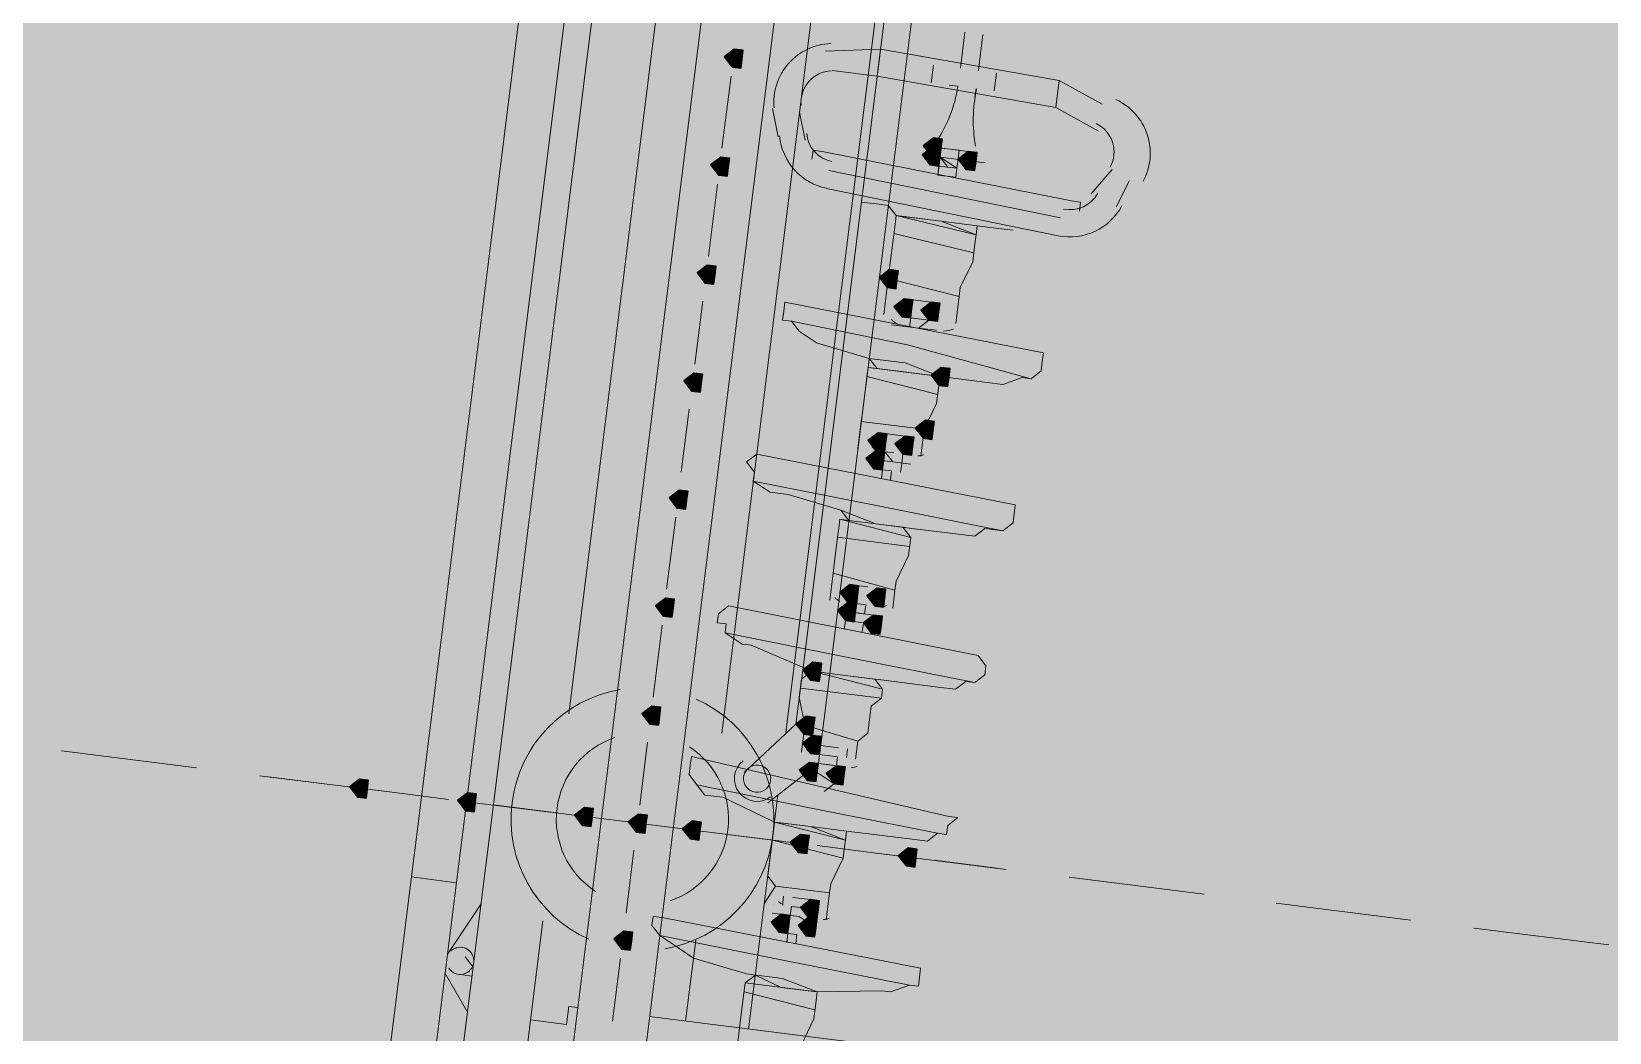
# Model space of a CAD drawing. Header units: metres. Extents: x -4 to 509425, y 7549 to 4732445.
# Drawn here: x 475982.343 to 475983.817, y 4719784.695 to 4719785.629 of the extents above; entities that cross this region are included whole.
import ezdxf

# ---------------------------------------------------------------- set-up
doc = ezdxf.new("R2010")
doc.units = ezdxf.units.M
doc.header["$LTSCALE"] = 0.01
doc.header["$MEASUREMENT"] = 0
doc.layers.get('0').update_dxf_attribs({"lineweight": 0})
doc.layers.add('_SUBESTACIÓN', color=1, linetype='Continuous')
doc.layers.add('SUBESTACION LA VID', color=253, linetype='Continuous')

# ---------------------------------------------------------------- blocks, each defined once
blk = doc.blocks.new('A$Cfff6051d')
at = {"layer": 'SUBESTACION LA VID', "transparency": 33554687}
h = blk.add_hatch(color=256, dxfattribs=at)
h.dxf.hatch_style = 2
h.paths.add_polyline_path([(475983.0068, 4719785.6038), (475983.0078, 4719785.6122), (475982.9994, 4719785.6132), (475982.99, 4719785.6059), (475982.9973, 4719785.5964), (475983.0057, 4719785.5954)])
h = blk.add_hatch(color=256, dxfattribs=at)
h.dxf.hatch_style = 2
h.paths.add_polyline_path([(475983.1915, 4719785.5124), (475983.1926, 4719785.5208), (475983.1842, 4719785.5218), (475983.1747, 4719785.5145), (475983.1821, 4719785.505), (475983.1905, 4719785.504)])
h = blk.add_hatch(color=256, dxfattribs=at)
h.dxf.hatch_style = 2
h.paths.add_polyline_path([(475983.1926, 4719785.5208), (475983.1937, 4719785.5292), (475983.1853, 4719785.5302), (475983.1758, 4719785.5229), (475983.1831, 4719785.5134), (475983.1915, 4719785.5124)])
h = blk.add_hatch(color=256, dxfattribs=at)
h.dxf.hatch_style = 2
h.paths.add_polyline_path([(475982.9941, 4719785.503), (475982.9952, 4719785.5114), (475982.9868, 4719785.5124), (475982.9773, 4719785.5051), (475982.9847, 4719785.4956), (475982.9931, 4719785.4946)])
h = blk.add_hatch(color=256, dxfattribs=at)
h.dxf.hatch_style = 2
h.paths.add_polyline_path([(475983.2251, 4719785.5082), (475983.2262, 4719785.5166), (475983.2178, 4719785.5176), (475983.2083, 4719785.5103), (475983.2157, 4719785.5008), (475983.2241, 4719785.4998)])
h = blk.add_hatch(color=256, dxfattribs=at)
h.dxf.hatch_style = 2
h.paths.add_polyline_path([(475983.2251, 4719785.5082), (475983.2262, 4719785.5166), (475983.2178, 4719785.5176), (475983.2083, 4719785.5103), (475983.2157, 4719785.5008), (475983.2241, 4719785.4998)])
h = blk.add_hatch(color=256, dxfattribs=at)
h.dxf.hatch_style = 2
h.paths.add_polyline_path([(475982.9815, 4719785.4022), (475982.9825, 4719785.4106), (475982.9741, 4719785.4116), (475982.9647, 4719785.4043), (475982.972, 4719785.3948), (475982.9804, 4719785.3938)])
h = blk.add_hatch(color=256, dxfattribs=at)
h.dxf.hatch_style = 2
h.paths.add_polyline_path([(475983.1516, 4719785.3979), (475983.1527, 4719785.4063), (475983.1443, 4719785.4074), (475983.1348, 4719785.4), (475983.1421, 4719785.3906), (475983.1505, 4719785.3895)])
h = blk.add_hatch(color=256, dxfattribs=at)
h.dxf.hatch_style = 2
h.paths.add_polyline_path([(475983.1652, 4719785.3706), (475983.1663, 4719785.379), (475983.1579, 4719785.3801), (475983.1484, 4719785.3727), (475983.1558, 4719785.3633), (475983.1642, 4719785.3622)])
h = blk.add_hatch(color=256, dxfattribs=at)
h.dxf.hatch_style = 2
h.paths.add_polyline_path([(475983.1904, 4719785.3675), (475983.1915, 4719785.3759), (475983.1831, 4719785.3769), (475983.1736, 4719785.3696), (475983.181, 4719785.3601), (475983.1894, 4719785.3591)])
h = blk.add_hatch(color=256, dxfattribs=at)
h.dxf.hatch_style = 2
h.paths.add_polyline_path([(475983.1999, 4719785.3065), (475983.2009, 4719785.3149), (475983.1925, 4719785.316), (475983.1831, 4719785.3087), (475983.1904, 4719785.2992), (475983.1988, 4719785.2981)])
h = blk.add_hatch(color=256, dxfattribs=at)
h.dxf.hatch_style = 2
h.paths.add_polyline_path([(475982.9689, 4719785.3014), (475982.9699, 4719785.3098), (475982.9615, 4719785.3108), (475982.9521, 4719785.3035), (475982.9594, 4719785.294), (475982.9678, 4719785.293)])
h = blk.add_hatch(color=256, dxfattribs=at)
h.dxf.hatch_style = 2
h.paths.add_polyline_path([(475983.141, 4719785.2457), (475983.1421, 4719785.2541), (475983.1337, 4719785.2551), (475983.1242, 4719785.2478), (475983.1316, 4719785.2383), (475983.14, 4719785.2373)])
h = blk.add_hatch(color=256, dxfattribs=at)
h.dxf.hatch_style = 2
h.paths.add_polyline_path([(475983.1852, 4719785.2572), (475983.1862, 4719785.2656), (475983.1778, 4719785.2667), (475983.1684, 4719785.2593), (475983.1757, 4719785.2499), (475983.1841, 4719785.2488)])
h = blk.add_hatch(color=256, dxfattribs=at)
h.dxf.hatch_style = 2
h.paths.add_polyline_path([(475983.1662, 4719785.2425), (475983.1673, 4719785.2509), (475983.1589, 4719785.252), (475983.1494, 4719785.2446), (475983.1568, 4719785.2352), (475983.1652, 4719785.2341)])
h = blk.add_hatch(color=256, dxfattribs=at)
h.dxf.hatch_style = 2
h.paths.add_polyline_path([(475983.1389, 4719785.2289), (475983.14, 4719785.2373), (475983.1316, 4719785.2383), (475983.1221, 4719785.231), (475983.1295, 4719785.2215), (475983.1379, 4719785.2205)])
h = blk.add_hatch(color=256, dxfattribs=at)
h.dxf.hatch_style = 2
h.paths.add_polyline_path([(475982.9552, 4719785.1922), (475982.9562, 4719785.2006), (475982.9478, 4719785.2016), (475982.9384, 4719785.1943), (475982.9457, 4719785.1848), (475982.9541, 4719785.1838)])
h = blk.add_hatch(color=256, dxfattribs=at)
h.dxf.hatch_style = 2
h.paths.add_polyline_path([(475983.1147, 4719785.1039), (475983.1158, 4719785.1123), (475983.1074, 4719785.1134), (475983.0979, 4719785.106), (475983.1053, 4719785.0966), (475983.1137, 4719785.0955)])
h = blk.add_hatch(color=256, dxfattribs=at)
h.dxf.hatch_style = 2
h.paths.add_polyline_path([(475983.1399, 4719785.1007), (475983.141, 4719785.1091), (475983.1326, 4719785.1102), (475983.1231, 4719785.1029), (475983.1305, 4719785.0934), (475983.1389, 4719785.0923)])
h = blk.add_hatch(color=256, dxfattribs=at)
h.dxf.hatch_style = 2
h.paths.add_polyline_path([(475982.9425, 4719785.0914), (475982.9436, 4719785.0998), (475982.9352, 4719785.1008), (475982.9257, 4719785.0935), (475982.9331, 4719785.084), (475982.9415, 4719785.083)])
h = blk.add_hatch(color=256, dxfattribs=at)
h.dxf.hatch_style = 2
h.paths.add_polyline_path([(475983.1126, 4719785.0871), (475983.1137, 4719785.0955), (475983.1053, 4719785.0966), (475983.0958, 4719785.0892), (475983.1032, 4719785.0798), (475983.1116, 4719785.0787)])
h = blk.add_hatch(color=256, dxfattribs=at)
h.dxf.hatch_style = 2
h.paths.add_polyline_path([(475983.1368, 4719785.0755), (475983.1378, 4719785.0839), (475983.1294, 4719785.085), (475983.12, 4719785.0777), (475983.1273, 4719785.0682), (475983.1357, 4719785.0671)])
h = blk.add_hatch(color=256, dxfattribs=at)
h.dxf.hatch_style = 2
h.paths.add_polyline_path([(475983.0801, 4719785.0315), (475983.0811, 4719785.0399), (475983.0727, 4719785.0409), (475983.0633, 4719785.0336), (475983.0706, 4719785.0241), (475983.079, 4719785.0231)])
h = blk.add_hatch(color=256, dxfattribs=at)
h.dxf.hatch_style = 2
h.paths.add_polyline_path([(475982.9299, 4719784.9906), (475982.9309, 4719784.999), (475982.9225, 4719785), (475982.9131, 4719784.9927), (475982.9204, 4719784.9832), (475982.9288, 4719784.9822)])
h = blk.add_hatch(color=256, dxfattribs=at)
h.dxf.hatch_style = 2
h.paths.add_polyline_path([(475983.0737, 4719784.9811), (475983.0748, 4719784.9895), (475983.0664, 4719784.9905), (475983.0569, 4719784.9832), (475983.0643, 4719784.9737), (475983.0727, 4719784.9727)])
h = blk.add_hatch(color=256, dxfattribs=at)
h.dxf.hatch_style = 2
h.paths.add_polyline_path([(475983.08, 4719784.9632), (475983.0811, 4719784.9716), (475983.0727, 4719784.9727), (475983.0632, 4719784.9653), (475983.0706, 4719784.9559), (475983.079, 4719784.9548)])
h = blk.add_hatch(color=256, dxfattribs=at)
h.dxf.hatch_style = 2
h.paths.add_polyline_path([(475983.0769, 4719784.938), (475983.0779, 4719784.9464), (475983.0695, 4719784.9475), (475983.0601, 4719784.9401), (475983.0674, 4719784.9307), (475983.0758, 4719784.9296)])
h = blk.add_hatch(color=256, dxfattribs=at)
h.dxf.hatch_style = 2
h.paths.add_polyline_path([(475982.6568, 4719784.9224), (475982.6579, 4719784.9308), (475982.6495, 4719784.9319), (475982.64, 4719784.9245), (475982.6474, 4719784.9151), (475982.6558, 4719784.914)])
h = blk.add_hatch(color=256, dxfattribs=at)
h.dxf.hatch_style = 2
h.paths.add_polyline_path([(475983.1021, 4719784.9348), (475983.1031, 4719784.9432), (475983.0947, 4719784.9443), (475983.0853, 4719784.937), (475983.0926, 4719784.9275), (475983.101, 4719784.9264)])
h = blk.add_hatch(color=256, dxfattribs=at)
h.dxf.hatch_style = 2
h.paths.add_polyline_path([(475982.7576, 4719784.9098), (475982.7587, 4719784.9182), (475982.7503, 4719784.9192), (475982.7408, 4719784.9119), (475982.7482, 4719784.9024), (475982.7566, 4719784.9014)])
h = blk.add_hatch(color=256, dxfattribs=at)
h.dxf.hatch_style = 2
h.paths.add_polyline_path([(475982.8668, 4719784.8961), (475982.8679, 4719784.9045), (475982.8595, 4719784.9055), (475982.85, 4719784.8982), (475982.8574, 4719784.8887), (475982.8658, 4719784.8877)])
h = blk.add_hatch(color=256, dxfattribs=at)
h.dxf.hatch_style = 2
h.paths.add_polyline_path([(475982.9172, 4719784.8898), (475982.9183, 4719784.8982), (475982.9099, 4719784.8992), (475982.9004, 4719784.8919), (475982.9078, 4719784.8824), (475982.9162, 4719784.8814)])
h = blk.add_hatch(color=256, dxfattribs=at)
h.dxf.hatch_style = 2
h.paths.add_polyline_path([(475982.9676, 4719784.8834), (475982.9687, 4719784.8918), (475982.9603, 4719784.8929), (475982.9508, 4719784.8856), (475982.9582, 4719784.8761), (475982.9666, 4719784.875)])
h = blk.add_hatch(color=256, dxfattribs=at)
h.dxf.hatch_style = 2
h.paths.add_polyline_path([(475983.0685, 4719784.8708), (475983.0695, 4719784.8792), (475983.0611, 4719784.8803), (475983.0517, 4719784.8729), (475983.059, 4719784.8635), (475983.0674, 4719784.8624)])
h = blk.add_hatch(color=256, dxfattribs=at)
h.dxf.hatch_style = 2
h.paths.add_polyline_path([(475983.1693, 4719784.8582), (475983.1703, 4719784.8666), (475983.1619, 4719784.8676), (475983.1525, 4719784.8603), (475983.1598, 4719784.8508), (475983.1682, 4719784.8498)])
h = blk.add_hatch(color=256, dxfattribs=at)
h.dxf.hatch_style = 2
h.paths.add_polyline_path([(475983.0779, 4719784.8099), (475983.0789, 4719784.8183), (475983.0705, 4719784.8194), (475983.0611, 4719784.812), (475983.0684, 4719784.8026), (475983.0768, 4719784.8015)])
h = blk.add_hatch(color=256, dxfattribs=at)
h.dxf.hatch_style = 2
h.paths.add_polyline_path([(475983.0506, 4719784.7963), (475983.0516, 4719784.8047), (475983.0432, 4719784.8057), (475983.0338, 4719784.7984), (475983.0411, 4719784.7889), (475983.0495, 4719784.7879)])
h = blk.add_hatch(color=256, dxfattribs=at)
h.dxf.hatch_style = 2
h.paths.add_polyline_path([(475983.0758, 4719784.7931), (475983.0768, 4719784.8015), (475983.0684, 4719784.8026), (475983.059, 4719784.7952), (475983.0663, 4719784.7857), (475983.0747, 4719784.7847)])
h = blk.add_hatch(color=256, dxfattribs=at)
h.dxf.hatch_style = 2
h.paths.add_polyline_path([(475982.9036, 4719784.7806), (475982.9046, 4719784.789), (475982.8962, 4719784.79), (475982.8868, 4719784.7827), (475982.8941, 4719784.7732), (475982.9025, 4719784.7722)])
at = {"layer": 'SUBESTACION LA VID', "lineweight": 15}
for p, q in [((475983.2602, 4719786.6727), (475983.0475, 4719784.9758)), ((475982.7082, 4719784.5832), (475982.9599, 4719786.5909)), ((475982.9158, 4719786.5794), (475982.6662, 4719784.5885)), ((475983.0522, 4719786.3063), (475982.6973, 4719783.4754)), ((475983.1194, 4719786.2979), (475982.7645, 4719783.4669)), ((475982.8448, 4719784.9927), (475983.007, 4719786.2863)), ((475982.9876, 4719784.9748), (475983.1498, 4719786.2684)), ((475983.2105, 4719785.5953), (475983.2147, 4719785.6289)), ((475983.2273, 4719785.5932), (475983.2315, 4719785.6268)), ((475983.1359, 4719785.6132), (475983.0845, 4719785.6111)), ((475983.1832, 4719785.5817), (475983.1853, 4719785.5985)), ((475982.9963, 4719785.588), (475982.9878, 4719785.5208)), ((475983.2997, 4719785.5585), (475983.1328, 4719785.588)), ((475983.1842, 4719785.5901), (475983.1842, 4719785.5901)), ((475983.2, 4719785.5796), (475983.2084, 4719785.5785)), ((475983.242, 4719785.5743), (475983.2441, 4719785.5911)), ((475983.243, 4719785.5827), (475983.243, 4719785.5827)), ((475983.3029, 4719785.5837), (475983.3428, 4719785.5617)), ((475983.2241, 4719785.568), (475983.2252, 4719785.5764)), ((475983.0403, 4719785.5313), (475983.0351, 4719785.5576)), ((475983.0655, 4719785.5282), (475983.0603, 4719785.5544)), ((475983.2997, 4719785.5585), (475983.3396, 4719785.5365)), ((475983.1821, 4719785.505), (475983.1842, 4719785.5218)), ((475983.1842, 4719785.5218), (475983.2178, 4719785.5176)), ((475983.1842, 4719785.5218), (475983.1842, 4719785.5218)), ((475983.2094, 4719785.5187), (475983.1926, 4719785.5208)), ((475983.1926, 4719785.5208), (475983.2094, 4719785.5187)), ((475983.2094, 4719785.5187), (475983.1926, 4719785.5208)), ((475983.1926, 4719785.5208), (475983.1926, 4719785.5208)), ((475983.3144, 4719785.4714), (475983.0813, 4719785.5177)), ((475983.2335, 4719785.5071), (475983.1747, 4719785.5145)), ((475983.1915, 4719785.5124), (475983.1915, 4719785.5124)), ((475983.2073, 4719785.5019), (475983.1915, 4719785.5124)), ((475983.1999, 4719785.5113), (475983.1999, 4719785.5113)), ((475983.2083, 4719785.5103), (475983.2083, 4719785.5103)), ((475983.2083, 4719785.5103), (475983.2083, 4719785.5103)), ((475983.2178, 4719785.5176), (475983.2178, 4719785.5176)), ((475983.2241, 4719785.4998), (475983.2262, 4719785.5166)), ((475983.0876, 4719785.4998), (475983.3039, 4719785.4556)), ((475983.1894, 4719785.4956), (475983.1905, 4719785.504)), ((475983.2062, 4719785.4935), (475983.1894, 4719785.4956)), ((475983.2073, 4719785.5019), (475983.1905, 4719785.504)), ((475983.2062, 4719785.4935), (475983.2073, 4719785.5019)), ((475983.2062, 4719785.4935), (475983.2073, 4719785.5019)), ((475983.2157, 4719785.5008), (475983.2157, 4719785.5008)), ((475983.3322, 4719785.4777), (475983.3522, 4719785.5008)), ((475982.9836, 4719785.4872), (475982.9752, 4719785.42)), ((475983.0855, 4719785.483), (475983.3018, 4719785.4388)), ((475983.3564, 4719785.4661), (475983.368, 4719785.4903)), ((475983.159, 4719785.4567), (475983.1506, 4719785.4578)), ((475983.223, 4719785.4231), (475983.1485, 4719785.441)), ((475983.1432, 4719785.399), (475983.139, 4719785.3654)), ((475983.2094, 4719785.3821), (475983.1432, 4719785.399)), ((475983.2104, 4719785.3905), (475983.2094, 4719785.3821)), ((475982.9699, 4719785.378), (475982.9626, 4719785.3192)), ((475983.2881, 4719785.3296), (475983.0466, 4719785.377)), ((475983.1831, 4719785.3769), (475983.1663, 4719785.379)), ((475983.2094, 4719785.3821), (475983.2062, 4719785.3569)), ((475983.161, 4719785.337), (475983.0529, 4719785.3591)), ((475983.1474, 4719785.3643), (475983.1474, 4719785.3643)), ((475983.1631, 4719785.3538), (475983.1642, 4719785.3622)), ((475983.181, 4719785.3601), (475983.1642, 4719785.3622)), ((475983.1652, 4719785.3706), (475983.1652, 4719785.3706)), ((475983.1715, 4719785.3528), (475983.181, 4719785.3601)), ((475983.182, 4719785.3685), (475983.182, 4719785.3685)), ((475983.1978, 4719785.358), (475983.1978, 4719785.358)), ((475983.1463, 4719785.3559), (475983.1715, 4719785.3528)), ((475983.1883, 4719785.3507), (475983.1715, 4719785.3528)), ((475983.161, 4719785.337), (475983.2765, 4719785.3055)), ((475983.1915, 4719785.3076), (475983.1243, 4719785.316)), ((475983.1894, 4719785.2908), (475983.1232, 4719785.3076)), ((475982.9573, 4719785.2772), (475982.9499, 4719785.2184)), ((475983.1768, 4719785.2583), (475983.118, 4719785.2656)), ((475983.1768, 4719785.2583), (475983.1736, 4719785.2331)), ((475983.141, 4719785.2457), (475983.141, 4719785.2457)), ((475983.1589, 4719785.252), (475983.1421, 4719785.2541)), ((475983.1578, 4719785.2436), (475983.1578, 4719785.2436)), ((475983.2618, 4719785.1879), (475983.0203, 4719785.2352)), ((475983.1221, 4719785.231), (475983.1473, 4719785.2278)), ((475983.1232, 4719785.2394), (475983.1232, 4719785.2394)), ((475983.14, 4719785.2373), (475983.1389, 4719785.2289)), ((475983.1389, 4719785.2289), (475983.1389, 4719785.2289)), ((475983.1484, 4719785.2362), (475983.14, 4719785.2373)), ((475983.1473, 4719785.2278), (475983.14, 4719785.2373)), ((475983.1641, 4719785.2257), (475983.1473, 4719785.2278)), ((475983.1473, 4719785.2278), (475983.1473, 4719785.2278)), ((475983.1547, 4719785.2184), (475983.1557, 4719785.2268)), ((475983.1568, 4719785.2352), (475983.1557, 4719785.2268)), ((475983.1652, 4719785.2341), (475983.1652, 4719785.2341)), ((475983.1368, 4719785.2121), (475983.1379, 4719785.2205)), ((475983.1463, 4719785.2194), (475983.1379, 4719785.2205)), ((475983.1452, 4719785.211), (475983.1463, 4719785.2194)), ((475983.1337, 4719785.1869), (475983.0171, 4719785.21)), ((475983.1337, 4719785.1869), (475983.2502, 4719785.1637)), ((475982.9447, 4719785.1764), (475982.9362, 4719785.1092)), ((475983.1641, 4719785.1574), (475983.098, 4719785.1743)), ((475983.1568, 4719785.1669), (475983.1652, 4719785.1658)), ((475983.1631, 4719785.149), (475983.0959, 4719785.1575)), ((475983.0916, 4719785.1239), (475983.0885, 4719785.0987)), ((475983.1242, 4719785.1113), (475983.1158, 4719785.1123)), ((475983.1494, 4719785.1081), (475983.1473, 4719785.0913)), ((475983.2271, 4719785.0472), (475982.994, 4719785.0935)), ((475983.0969, 4719785.0976), (475983.0969, 4719785.0976)), ((475983.1053, 4719785.0966), (475983.1042, 4719785.0882)), ((475983.1221, 4719785.0945), (475983.1053, 4719785.0966)), ((475983.1063, 4719785.105), (475983.1063, 4719785.105)), ((475983.1221, 4719785.0945), (475983.121, 4719785.0861)), ((475983.1231, 4719785.1029), (475983.1231, 4719785.1029)), ((475983.0958, 4719785.0892), (475983.1126, 4719785.0871)), ((475983.12, 4719785.0777), (475983.1032, 4719785.0798)), ((475983.121, 4719785.0861), (475983.1042, 4719785.0882)), ((475983.1042, 4719785.0882), (475983.1042, 4719785.0882)), ((475983.1294, 4719785.085), (475983.1126, 4719785.0871)), ((475983.1389, 4719785.0923), (475983.1389, 4719785.0923)), ((475982.932, 4719785.0756), (475982.9236, 4719785.0084)), ((475983.1074, 4719785.0451), (475982.9908, 4719785.0683)), ((475983.1189, 4719785.0693), (475983.12, 4719785.0777)), ((475983.12, 4719785.0777), (475983.12, 4719785.0777)), ((475983.1074, 4719785.0451), (475983.2239, 4719785.022)), ((475983.0633, 4719785.0336), (475983.0885, 4719785.0304)), ((475983.1378, 4719785.0157), (475983.0717, 4719785.0325)), ((475983.1053, 4719785.0283), (475983.0717, 4719785.0325)), ((475983.1053, 4719785.0283), (475983.1389, 4719785.0241)), ((475983.1305, 4719785.0251), (475983.1389, 4719785.0241)), ((475983.1368, 4719785.0073), (475983.0612, 4719785.0168)), ((475983.0653, 4719784.9821), (475983.0622, 4719784.9569)), ((475982.9183, 4719784.9664), (475982.911, 4719784.9076)), ((475983.0968, 4719784.9611), (475983.08, 4719784.9632)), ((475983.08, 4719784.9632), (475983.08, 4719784.9632)), ((475983.0968, 4719784.9611), (475983.0968, 4719784.9611)), ((475983.1147, 4719784.9674), (475983.1126, 4719784.9506)), ((475982.4972, 4719784.9424), (475982.3712, 4719784.9582)), ((475983.1997, 4719784.897), (475982.9593, 4719784.9528)), ((475983.0695, 4719784.9475), (475983.0863, 4719784.9454)), ((475983.079, 4719784.9548), (475983.0779, 4719784.9464)), ((475983.0947, 4719784.9443), (475983.0779, 4719784.9464)), ((475983.0958, 4719784.9527), (475983.079, 4719784.9548)), ((475983.0958, 4719784.9527), (475983.0947, 4719784.9443)), ((475983.0958, 4719784.9527), (475983.0958, 4719784.9527)), ((475983.1042, 4719784.9516), (475983.1052, 4719784.96)), ((475983.1042, 4719784.9516), (475983.1042, 4719784.9516)), ((475982.682, 4719784.9193), (475982.556, 4719784.935)), ((475982.6316, 4719784.9256), (475982.5644, 4719784.934)), ((475983.0926, 4719784.9275), (475983.0769, 4719784.938)), ((475983.1031, 4719784.9432), (475983.0863, 4719784.9454)), ((475983.0937, 4719784.9359), (475983.0937, 4719784.9359)), ((475982.7324, 4719784.9129), (475982.6652, 4719784.9214)), ((475983.0727, 4719784.9044), (475982.9645, 4719784.9265)), ((475983.0401, 4719784.917), (475983.0127, 4719784.6986)), ((475983.0832, 4719784.9202), (475983.0926, 4719784.9275)), ((475982.8752, 4719784.895), (475982.7492, 4719784.9108)), ((475982.8332, 4719784.9003), (475982.7744, 4719784.9077)), ((475983.0727, 4719784.9044), (475983.1892, 4719784.8813)), ((475982.934, 4719784.8877), (475982.8752, 4719784.895)), ((475983.0601, 4719784.8719), (475982.934, 4719784.8877)), ((475983.1031, 4719784.875), (475983.037, 4719784.8918)), ((475983.0433, 4719784.874), (475982.976, 4719784.8824)), ((475983.101, 4719784.8582), (475983.0349, 4719784.875)), ((475983.1031, 4719784.875), (475983.1042, 4719784.8834)), ((475982.9057, 4719784.8656), (475982.8983, 4719784.8068)), ((475983.1441, 4719784.8613), (475983.0769, 4719784.8698)), ((475983.2533, 4719784.8476), (475983.1273, 4719784.8634)), ((475983.2449, 4719784.8487), (475983.1861, 4719784.8561)), ((475982.6978, 4719784.8405), (475982.7398, 4719784.8352)), ((475983.038, 4719784.832), (475983.0275, 4719784.8162)), ((475983.4381, 4719784.8245), (475983.3121, 4719784.8403)), ((475982.7629, 4719784.8153), (475982.7313, 4719784.768)), ((475983.0359, 4719784.8152), (475983.0359, 4719784.8152)), ((475983.0443, 4719784.8141), (475983.0453, 4719784.8225)), ((475983.0527, 4719784.8131), (475983.0516, 4719784.8047)), ((475983.0611, 4719784.812), (475983.0527, 4719784.8131)), ((475983.0527, 4719784.8131), (475983.0527, 4719784.8131)), ((475983.0705, 4719784.8194), (475983.0537, 4719784.8215)), ((475983.0537, 4719784.8215), (475983.0537, 4719784.8215)), ((475983.0884, 4719784.8256), (475983.0852, 4719784.8004)), ((475983.6313, 4719784.8002), (475983.5053, 4719784.816)), ((475982.6584, 4719783.5058), (475982.8206, 4719784.7995)), ((475983.1734, 4719784.7553), (475982.9319, 4719784.8026)), ((475983.0348, 4719784.8068), (475983.06, 4719784.8036)), ((475983.06, 4719784.8036), (475983.0516, 4719784.8047)), ((475983.0758, 4719784.7931), (475983.06, 4719784.8036)), ((475983.0695, 4719784.811), (475983.0684, 4719784.8026)), ((475983.0695, 4719784.811), (475983.0695, 4719784.811)), ((475983.0768, 4719784.8015), (475983.0768, 4719784.8015)), ((475983.0464, 4719784.7627), (475982.9298, 4719784.7858)), ((475983.0485, 4719784.7795), (475983.0495, 4719784.7879)), ((475983.0579, 4719784.7868), (475983.0495, 4719784.7879)), ((475983.0506, 4719784.7963), (475983.0506, 4719784.7963)), ((475983.0569, 4719784.7784), (475983.0579, 4719784.7868)), ((475983.059, 4719784.7952), (475983.059, 4719784.7952)), ((475983.8161, 4719784.7771), (475983.6901, 4719784.7929)), ((475982.9539, 4719784.706), (475982.9634, 4719784.7816)), ((475982.7481, 4719784.7659), (475982.7555, 4719784.7565)), ((475982.893, 4719784.7648), (475982.8857, 4719784.706)), ((475983.0464, 4719784.7627), (475983.1629, 4719784.7395)), ((475982.7502, 4719784.7145), (475982.7292, 4719784.7512)), ((475982.7544, 4719784.7481), (475982.746, 4719784.7491)), ((475983.0768, 4719784.7332), (475983.0096, 4719784.7417)), ((475983.0747, 4719784.7164), (475983.0085, 4719784.7333)), ((475983.0684, 4719784.7343), (475983.0768, 4719784.7332)), ((475982.9203, 4719784.7102), (475986.5913, 4719784.25))]:
    blk.add_line(p, q, dxfattribs=at)
for points in [[(475982.6342, 4719783.3126), (475982.6068, 4719783.0942), (475982.548, 4719783.1016), (475982.9998, 4719786.7053)], [(475983.0885, 4719785.0304), (475983.2707, 4719786.4837), (475983.2455, 4719786.4868), (475983.0633, 4719785.0336)], [(475983.2997, 4719785.5585), (475983.3029, 4719785.5837), (475983.1359, 4719785.6132), (475983.1328, 4719785.588), (475983.0908, 4719785.5933)], [(475983.201, 4719785.5197), (475983.1926, 4719785.5208), (475983.1915, 4719785.5124), (475983.1989, 4719785.5029), (475983.2073, 4719785.5019), (475983.2083, 4719785.5103), (475983.2094, 4719785.5187), (475983.201, 4719785.5197)], [(475983.0813, 4719785.5177), (475983.0729, 4719785.5187), (475983.0718, 4719785.5103)], [(475983.1915, 4719785.5124), (475983.1915, 4719785.5124), (475983.1894, 4719785.4956)], [(475983.118, 4719785.4704), (475983.1264, 4719785.4693), (475983.1348, 4719785.4683), (475983.1432, 4719785.4672), (475983.1506, 4719785.4578)], [(475983.3144, 4719785.4714), (475983.3228, 4719785.4703), (475983.3217, 4719785.4619)], [(475983.159, 4719785.4567), (475983.1506, 4719785.4578), (475983.1495, 4719785.4494), (475983.1474, 4719785.4326), (475983.1432, 4719785.399)], [(475983.159, 4719785.4567), (475983.1926, 4719785.4525), (475983.1506, 4719785.4578)], [(475983.2251, 4719785.4399), (475983.2262, 4719785.4483), (475983.1926, 4719785.4525), (475983.2251, 4719785.4399), (475983.1506, 4719785.4578)], [(475983.2598, 4719785.4441), (475983.2514, 4719785.4451), (475983.2262, 4719785.4483)], [(475983.2251, 4719785.4399), (475983.2241, 4719785.4315), (475983.222, 4719785.4147), (475983.2104, 4719785.3905)], [(475983.0466, 4719785.377), (475983.0455, 4719785.3686), (475983.0445, 4719785.3602), (475983.0529, 4719785.3591), (475983.0602, 4719785.3496), (475983.076, 4719785.3391), (475983.1253, 4719785.3244)], [(475983.2881, 4719785.3296), (475983.287, 4719785.3212), (475983.286, 4719785.3128), (475983.2765, 4719785.3055), (475983.2681, 4719785.3065), (475983.2503, 4719785.3002), (475983.1915, 4719785.3076), (475983.1904, 4719785.2992), (475983.1883, 4719785.2824), (475983.1768, 4719785.2583)], [(475983.1327, 4719785.315), (475983.1243, 4719785.316), (475983.1232, 4719785.3076), (475983.1222, 4719785.2992), (475983.119, 4719785.274)], [(475983.1915, 4719785.3076), (475983.1589, 4719785.3202), (475983.1253, 4719785.3244), (475983.1327, 4719785.315), (475983.1579, 4719785.3118), (475983.1915, 4719785.3076)], [(475983.119, 4719785.274), (475983.118, 4719785.2656), (475983.1148, 4719785.2404)], [(475983.0203, 4719785.2352), (475983.0108, 4719785.2279), (475983.0182, 4719785.2184), (475983.0171, 4719785.21), (475983.0329, 4719785.1995), (475983.0497, 4719785.1974), (475983.099, 4719785.1827)], [(475983.1652, 4719785.1658), (475983.1316, 4719785.1701), (475983.099, 4719785.1827), (475983.1064, 4719785.1732), (475983.1316, 4719785.1701), (475983.1568, 4719785.1669)], [(475983.2618, 4719785.1879), (475983.2607, 4719785.1795), (475983.2597, 4719785.1711), (475983.2502, 4719785.1637), (475983.2334, 4719785.1658), (475983.224, 4719785.1585), (475983.1652, 4719785.1658)], [(475983.1064, 4719785.1732), (475983.098, 4719785.1743), (475983.0969, 4719785.1659), (475983.0959, 4719785.1575), (475983.0927, 4719785.1323)], [(475983.1568, 4719785.1669), (475983.1641, 4719785.1574), (475983.162, 4719785.1406), (475983.1504, 4719785.1165)], [(475983.1504, 4719785.1165), (475983.1494, 4719785.1081), (475983.0916, 4719785.1239), (475983.0927, 4719785.1323)], [(475982.994, 4719785.0935), (475982.9845, 4719785.0861), (475982.9835, 4719785.0777), (475982.9919, 4719785.0767), (475982.9908, 4719785.0683), (475983.0066, 4719785.0577), (475983.015, 4719785.0567), (475983.0717, 4719785.0325)], [(475983.1032, 4719785.0798), (475983.1032, 4719785.0798), (475983.1021, 4719785.0714)], [(475983.2271, 4719785.0472), (475983.2344, 4719785.0377), (475983.2334, 4719785.0293), (475983.2239, 4719785.022), (475983.2155, 4719785.023), (475983.2061, 4719785.0157), (475983.1893, 4719785.0178), (475983.1389, 4719785.0241)], [(475983.0633, 4719785.0336), (475983.0569, 4719784.9832), (475983.0086, 4719784.938)], [(475983.0307, 4719784.9097), (475983.0779, 4719784.9464), (475983.0885, 4719785.0304)], [(475983.0717, 4719785.0325), (475983.0622, 4719785.0252), (475983.0601, 4719785.0084), (475983.0653, 4719784.9821)], [(475983.0717, 4719785.0325), (475983.1053, 4719785.0283), (475983.1305, 4719785.0251)], [(475983.1305, 4719785.0251), (475983.1378, 4719785.0157), (475983.1368, 4719785.0073), (475983.1273, 4719784.9999), (475983.1241, 4719784.9747)], [(475983.1241, 4719784.9747), (475983.1147, 4719784.9674), (475983.0653, 4719784.9821)], [(475982.9593, 4719784.9528), (475982.9582, 4719784.9444), (475982.9572, 4719784.936), (475982.9645, 4719784.9265), (475982.9719, 4719784.917), (475982.9887, 4719784.9149), (475983.037, 4719784.8918)], [(475983.0769, 4719784.938), (475983.0769, 4719784.938), (475983.0758, 4719784.9296)], [(475983.0454, 4719784.8908), (475983.037, 4719784.8918), (475983.0359, 4719784.8834), (475983.0338, 4719784.8666), (475983.0306, 4719784.8414)], [(475983.1042, 4719784.8834), (475983.0706, 4719784.8876), (475983.037, 4719784.8918), (475983.0454, 4719784.8908), (475983.0706, 4719784.8876), (475983.1031, 4719784.875)], [(475983.1997, 4719784.897), (475983.2081, 4719784.896), (475983.1987, 4719784.8886), (475983.1976, 4719784.8802), (475983.1892, 4719784.8813), (475983.1798, 4719784.8739), (475983.163, 4719784.876), (475983.1042, 4719784.8834)], [(475983.1031, 4719784.875), (475983.1021, 4719784.8666), (475983.101, 4719784.8582), (475983.0894, 4719784.834)], [(475983.0894, 4719784.834), (475983.0884, 4719784.8256), (475983.038, 4719784.832), (475983.0306, 4719784.8414)], [(475982.9319, 4719784.8026), (475982.9235, 4719784.8036), (475982.9225, 4719784.7952), (475982.9298, 4719784.7858), (475982.9456, 4719784.7753), (475982.9613, 4719784.7648), (475983.0107, 4719784.7501)], [(475983.1734, 4719784.7553), (475983.1724, 4719784.7469), (475983.1713, 4719784.7385), (475983.1629, 4719784.7395), (475983.1451, 4719784.7332), (475983.1367, 4719784.7343), (475983.0768, 4719784.7332)], [(475983.0191, 4719784.749), (475983.0096, 4719784.7417), (475983.0075, 4719784.7249), (475983.0043, 4719784.6997)], [(475983.0768, 4719784.7332), (475983.0443, 4719784.7459), (475983.0107, 4719784.7501), (475983.0191, 4719784.749), (475983.0432, 4719784.7375), (475983.0684, 4719784.7343)], [(475983.0684, 4719784.7343), (475983.0768, 4719784.7332), (475983.0758, 4719784.7248), (475983.0736, 4719784.708), (475983.0621, 4719784.6839)], [(475982.809, 4719784.7071), (475982.8426, 4719784.7029), (475982.8447, 4719784.7197), (475982.8531, 4719784.7186)], [(475983.0043, 4719784.6997), (475983.0033, 4719784.6913), (475983.0012, 4719784.6745)]]:
    blk.add_lwpolyline(points, dxfattribs=at)
at = {"layer": 'SUBESTACION LA VID'}
for points in [[(475983.0068, 4719785.6038), (475983.0078, 4719785.6122), (475982.9994, 4719785.6132), (475982.99, 4719785.6059), (475982.9973, 4719785.5964), (475983.0057, 4719785.5954)], [(475983.1915, 4719785.5124), (475983.1926, 4719785.5208), (475983.1842, 4719785.5218), (475983.1747, 4719785.5145), (475983.1821, 4719785.505), (475983.1905, 4719785.504)], [(475983.1926, 4719785.5208), (475983.1937, 4719785.5292), (475983.1853, 4719785.5302), (475983.1758, 4719785.5229), (475983.1831, 4719785.5134), (475983.1915, 4719785.5124)], [(475982.9941, 4719785.503), (475982.9952, 4719785.5114), (475982.9868, 4719785.5124), (475982.9773, 4719785.5051), (475982.9847, 4719785.4956), (475982.9931, 4719785.4946)], [(475983.2251, 4719785.5082), (475983.2262, 4719785.5166), (475983.2178, 4719785.5176), (475983.2083, 4719785.5103), (475983.2157, 4719785.5008), (475983.2241, 4719785.4998)], [(475983.2251, 4719785.5082), (475983.2262, 4719785.5166), (475983.2178, 4719785.5176), (475983.2083, 4719785.5103), (475983.2157, 4719785.5008), (475983.2241, 4719785.4998)], [(475982.9815, 4719785.4022), (475982.9825, 4719785.4106), (475982.9741, 4719785.4116), (475982.9647, 4719785.4043), (475982.972, 4719785.3948), (475982.9804, 4719785.3938)], [(475983.1516, 4719785.3979), (475983.1527, 4719785.4063), (475983.1443, 4719785.4074), (475983.1348, 4719785.4), (475983.1421, 4719785.3906), (475983.1505, 4719785.3895)], [(475983.1652, 4719785.3706), (475983.1663, 4719785.379), (475983.1579, 4719785.3801), (475983.1484, 4719785.3727), (475983.1558, 4719785.3633), (475983.1642, 4719785.3622)], [(475983.1904, 4719785.3675), (475983.1915, 4719785.3759), (475983.1831, 4719785.3769), (475983.1736, 4719785.3696), (475983.181, 4719785.3601), (475983.1894, 4719785.3591)], [(475983.1999, 4719785.3065), (475983.2009, 4719785.3149), (475983.1925, 4719785.316), (475983.1831, 4719785.3087), (475983.1904, 4719785.2992), (475983.1988, 4719785.2981)], [(475982.9689, 4719785.3014), (475982.9699, 4719785.3098), (475982.9615, 4719785.3108), (475982.9521, 4719785.3035), (475982.9594, 4719785.294), (475982.9678, 4719785.293)], [(475983.141, 4719785.2457), (475983.1421, 4719785.2541), (475983.1337, 4719785.2551), (475983.1242, 4719785.2478), (475983.1316, 4719785.2383), (475983.14, 4719785.2373)], [(475983.1852, 4719785.2572), (475983.1862, 4719785.2656), (475983.1778, 4719785.2667), (475983.1684, 4719785.2593), (475983.1757, 4719785.2499), (475983.1841, 4719785.2488)], [(475983.1662, 4719785.2425), (475983.1673, 4719785.2509), (475983.1589, 4719785.252), (475983.1494, 4719785.2446), (475983.1568, 4719785.2352), (475983.1652, 4719785.2341)], [(475983.1389, 4719785.2289), (475983.14, 4719785.2373), (475983.1316, 4719785.2383), (475983.1221, 4719785.231), (475983.1295, 4719785.2215), (475983.1379, 4719785.2205)], [(475982.9552, 4719785.1922), (475982.9562, 4719785.2006), (475982.9478, 4719785.2016), (475982.9384, 4719785.1943), (475982.9457, 4719785.1848), (475982.9541, 4719785.1838)], [(475983.1147, 4719785.1039), (475983.1158, 4719785.1123), (475983.1074, 4719785.1134), (475983.0979, 4719785.106), (475983.1053, 4719785.0966), (475983.1137, 4719785.0955)], [(475983.1399, 4719785.1007), (475983.141, 4719785.1091), (475983.1326, 4719785.1102), (475983.1231, 4719785.1029), (475983.1305, 4719785.0934), (475983.1389, 4719785.0923)], [(475982.9425, 4719785.0914), (475982.9436, 4719785.0998), (475982.9352, 4719785.1008), (475982.9257, 4719785.0935), (475982.9331, 4719785.084), (475982.9415, 4719785.083)], [(475983.1126, 4719785.0871), (475983.1137, 4719785.0955), (475983.1053, 4719785.0966), (475983.0958, 4719785.0892), (475983.1032, 4719785.0798), (475983.1116, 4719785.0787)], [(475983.1368, 4719785.0755), (475983.1378, 4719785.0839), (475983.1294, 4719785.085), (475983.12, 4719785.0777), (475983.1273, 4719785.0682), (475983.1357, 4719785.0671)], [(475983.0801, 4719785.0315), (475983.0811, 4719785.0399), (475983.0727, 4719785.0409), (475983.0633, 4719785.0336), (475983.0706, 4719785.0241), (475983.079, 4719785.0231)], [(475982.9299, 4719784.9906), (475982.9309, 4719784.999), (475982.9225, 4719785), (475982.9131, 4719784.9927), (475982.9204, 4719784.9832), (475982.9288, 4719784.9822)], [(475983.0737, 4719784.9811), (475983.0748, 4719784.9895), (475983.0664, 4719784.9905), (475983.0569, 4719784.9832), (475983.0643, 4719784.9737), (475983.0727, 4719784.9727)], [(475983.08, 4719784.9632), (475983.0811, 4719784.9716), (475983.0727, 4719784.9727), (475983.0632, 4719784.9653), (475983.0706, 4719784.9559), (475983.079, 4719784.9548)], [(475983.0769, 4719784.938), (475983.0779, 4719784.9464), (475983.0695, 4719784.9475), (475983.0601, 4719784.9401), (475983.0674, 4719784.9307), (475983.0758, 4719784.9296)], [(475982.6568, 4719784.9224), (475982.6579, 4719784.9308), (475982.6495, 4719784.9319), (475982.64, 4719784.9245), (475982.6474, 4719784.9151), (475982.6558, 4719784.914)], [(475983.1021, 4719784.9348), (475983.1031, 4719784.9432), (475983.0947, 4719784.9443), (475983.0853, 4719784.937), (475983.0926, 4719784.9275), (475983.101, 4719784.9264)], [(475982.7576, 4719784.9098), (475982.7587, 4719784.9182), (475982.7503, 4719784.9192), (475982.7408, 4719784.9119), (475982.7482, 4719784.9024), (475982.7566, 4719784.9014)], [(475982.8668, 4719784.8961), (475982.8679, 4719784.9045), (475982.8595, 4719784.9055), (475982.85, 4719784.8982), (475982.8574, 4719784.8887), (475982.8658, 4719784.8877)], [(475982.9172, 4719784.8898), (475982.9183, 4719784.8982), (475982.9099, 4719784.8992), (475982.9004, 4719784.8919), (475982.9078, 4719784.8824), (475982.9162, 4719784.8814)], [(475982.9676, 4719784.8834), (475982.9687, 4719784.8918), (475982.9603, 4719784.8929), (475982.9508, 4719784.8856), (475982.9582, 4719784.8761), (475982.9666, 4719784.875)], [(475983.0685, 4719784.8708), (475983.0695, 4719784.8792), (475983.0611, 4719784.8803), (475983.0517, 4719784.8729), (475983.059, 4719784.8635), (475983.0674, 4719784.8624)], [(475983.1693, 4719784.8582), (475983.1703, 4719784.8666), (475983.1619, 4719784.8676), (475983.1525, 4719784.8603), (475983.1598, 4719784.8508), (475983.1682, 4719784.8498)], [(475983.0779, 4719784.8099), (475983.0789, 4719784.8183), (475983.0705, 4719784.8194), (475983.0611, 4719784.812), (475983.0684, 4719784.8026), (475983.0768, 4719784.8015)], [(475983.0506, 4719784.7963), (475983.0516, 4719784.8047), (475983.0432, 4719784.8057), (475983.0338, 4719784.7984), (475983.0411, 4719784.7889), (475983.0495, 4719784.7879)], [(475983.0758, 4719784.7931), (475983.0768, 4719784.8015), (475983.0684, 4719784.8026), (475983.059, 4719784.7952), (475983.0663, 4719784.7857), (475983.0747, 4719784.7847)], [(475982.9036, 4719784.7806), (475982.9046, 4719784.789), (475982.8962, 4719784.79), (475982.8868, 4719784.7827), (475982.8941, 4719784.7732), (475982.9025, 4719784.7722)]]:
    blk.add_lwpolyline(points, close=True, dxfattribs=at)
at = {"layer": 'SUBESTACION LA VID', "lineweight": 0}
for points in [[(475983.0068, 4719785.6038), (475983.0078, 4719785.6122), (475982.9994, 4719785.6132), (475982.99, 4719785.6059), (475982.9973, 4719785.5964), (475983.0057, 4719785.5954)], [(475983.1915, 4719785.5124), (475983.1926, 4719785.5208), (475983.1842, 4719785.5218), (475983.1747, 4719785.5145), (475983.1821, 4719785.505), (475983.1905, 4719785.504)], [(475983.1926, 4719785.5208), (475983.1937, 4719785.5292), (475983.1853, 4719785.5302), (475983.1758, 4719785.5229), (475983.1831, 4719785.5134), (475983.1915, 4719785.5124)], [(475982.9941, 4719785.503), (475982.9952, 4719785.5114), (475982.9868, 4719785.5124), (475982.9773, 4719785.5051), (475982.9847, 4719785.4956), (475982.9931, 4719785.4946)], [(475983.2251, 4719785.5082), (475983.2262, 4719785.5166), (475983.2178, 4719785.5176), (475983.2083, 4719785.5103), (475983.2157, 4719785.5008), (475983.2241, 4719785.4998)], [(475983.2251, 4719785.5082), (475983.2262, 4719785.5166), (475983.2178, 4719785.5176), (475983.2083, 4719785.5103), (475983.2157, 4719785.5008), (475983.2241, 4719785.4998)], [(475982.9815, 4719785.4022), (475982.9825, 4719785.4106), (475982.9741, 4719785.4116), (475982.9647, 4719785.4043), (475982.972, 4719785.3948), (475982.9804, 4719785.3938)], [(475983.1516, 4719785.3979), (475983.1527, 4719785.4063), (475983.1443, 4719785.4074), (475983.1348, 4719785.4), (475983.1421, 4719785.3906), (475983.1505, 4719785.3895)], [(475983.1652, 4719785.3706), (475983.1663, 4719785.379), (475983.1579, 4719785.3801), (475983.1484, 4719785.3727), (475983.1558, 4719785.3633), (475983.1642, 4719785.3622)], [(475983.1904, 4719785.3675), (475983.1915, 4719785.3759), (475983.1831, 4719785.3769), (475983.1736, 4719785.3696), (475983.181, 4719785.3601), (475983.1894, 4719785.3591)], [(475983.1999, 4719785.3065), (475983.2009, 4719785.3149), (475983.1925, 4719785.316), (475983.1831, 4719785.3087), (475983.1904, 4719785.2992), (475983.1988, 4719785.2981)], [(475982.9689, 4719785.3014), (475982.9699, 4719785.3098), (475982.9615, 4719785.3108), (475982.9521, 4719785.3035), (475982.9594, 4719785.294), (475982.9678, 4719785.293)], [(475983.141, 4719785.2457), (475983.1421, 4719785.2541), (475983.1337, 4719785.2551), (475983.1242, 4719785.2478), (475983.1316, 4719785.2383), (475983.14, 4719785.2373)], [(475983.1852, 4719785.2572), (475983.1862, 4719785.2656), (475983.1778, 4719785.2667), (475983.1684, 4719785.2593), (475983.1757, 4719785.2499), (475983.1841, 4719785.2488)], [(475983.1662, 4719785.2425), (475983.1673, 4719785.2509), (475983.1589, 4719785.252), (475983.1494, 4719785.2446), (475983.1568, 4719785.2352), (475983.1652, 4719785.2341)], [(475983.1389, 4719785.2289), (475983.14, 4719785.2373), (475983.1316, 4719785.2383), (475983.1221, 4719785.231), (475983.1295, 4719785.2215), (475983.1379, 4719785.2205)], [(475982.9552, 4719785.1922), (475982.9562, 4719785.2006), (475982.9478, 4719785.2016), (475982.9384, 4719785.1943), (475982.9457, 4719785.1848), (475982.9541, 4719785.1838)], [(475983.1147, 4719785.1039), (475983.1158, 4719785.1123), (475983.1074, 4719785.1134), (475983.0979, 4719785.106), (475983.1053, 4719785.0966), (475983.1137, 4719785.0955)], [(475983.1399, 4719785.1007), (475983.141, 4719785.1091), (475983.1326, 4719785.1102), (475983.1231, 4719785.1029), (475983.1305, 4719785.0934), (475983.1389, 4719785.0923)], [(475982.9425, 4719785.0914), (475982.9436, 4719785.0998), (475982.9352, 4719785.1008), (475982.9257, 4719785.0935), (475982.9331, 4719785.084), (475982.9415, 4719785.083)], [(475983.1126, 4719785.0871), (475983.1137, 4719785.0955), (475983.1053, 4719785.0966), (475983.0958, 4719785.0892), (475983.1032, 4719785.0798), (475983.1116, 4719785.0787)], [(475983.1368, 4719785.0755), (475983.1378, 4719785.0839), (475983.1294, 4719785.085), (475983.12, 4719785.0777), (475983.1273, 4719785.0682), (475983.1357, 4719785.0671)], [(475983.0801, 4719785.0315), (475983.0811, 4719785.0399), (475983.0727, 4719785.0409), (475983.0633, 4719785.0336), (475983.0706, 4719785.0241), (475983.079, 4719785.0231)], [(475982.9299, 4719784.9906), (475982.9309, 4719784.999), (475982.9225, 4719785), (475982.9131, 4719784.9927), (475982.9204, 4719784.9832), (475982.9288, 4719784.9822)], [(475983.0737, 4719784.9811), (475983.0748, 4719784.9895), (475983.0664, 4719784.9905), (475983.0569, 4719784.9832), (475983.0643, 4719784.9737), (475983.0727, 4719784.9727)], [(475983.08, 4719784.9632), (475983.0811, 4719784.9716), (475983.0727, 4719784.9727), (475983.0632, 4719784.9653), (475983.0706, 4719784.9559), (475983.079, 4719784.9548)], [(475983.0769, 4719784.938), (475983.0779, 4719784.9464), (475983.0695, 4719784.9475), (475983.0601, 4719784.9401), (475983.0674, 4719784.9307), (475983.0758, 4719784.9296)], [(475982.6568, 4719784.9224), (475982.6579, 4719784.9308), (475982.6495, 4719784.9319), (475982.64, 4719784.9245), (475982.6474, 4719784.9151), (475982.6558, 4719784.914)], [(475983.1021, 4719784.9348), (475983.1031, 4719784.9432), (475983.0947, 4719784.9443), (475983.0853, 4719784.937), (475983.0926, 4719784.9275), (475983.101, 4719784.9264)], [(475982.7576, 4719784.9098), (475982.7587, 4719784.9182), (475982.7503, 4719784.9192), (475982.7408, 4719784.9119), (475982.7482, 4719784.9024), (475982.7566, 4719784.9014)], [(475982.8668, 4719784.8961), (475982.8679, 4719784.9045), (475982.8595, 4719784.9055), (475982.85, 4719784.8982), (475982.8574, 4719784.8887), (475982.8658, 4719784.8877)], [(475982.9172, 4719784.8898), (475982.9183, 4719784.8982), (475982.9099, 4719784.8992), (475982.9004, 4719784.8919), (475982.9078, 4719784.8824), (475982.9162, 4719784.8814)], [(475982.9676, 4719784.8834), (475982.9687, 4719784.8918), (475982.9603, 4719784.8929), (475982.9508, 4719784.8856), (475982.9582, 4719784.8761), (475982.9666, 4719784.875)], [(475983.0685, 4719784.8708), (475983.0695, 4719784.8792), (475983.0611, 4719784.8803), (475983.0517, 4719784.8729), (475983.059, 4719784.8635), (475983.0674, 4719784.8624)], [(475983.1693, 4719784.8582), (475983.1703, 4719784.8666), (475983.1619, 4719784.8676), (475983.1525, 4719784.8603), (475983.1598, 4719784.8508), (475983.1682, 4719784.8498)], [(475983.0779, 4719784.8099), (475983.0789, 4719784.8183), (475983.0705, 4719784.8194), (475983.0611, 4719784.812), (475983.0684, 4719784.8026), (475983.0768, 4719784.8015)], [(475983.0506, 4719784.7963), (475983.0516, 4719784.8047), (475983.0432, 4719784.8057), (475983.0338, 4719784.7984), (475983.0411, 4719784.7889), (475983.0495, 4719784.7879)], [(475983.0758, 4719784.7931), (475983.0768, 4719784.8015), (475983.0684, 4719784.8026), (475983.059, 4719784.7952), (475983.0663, 4719784.7857), (475983.0747, 4719784.7847)], [(475982.9036, 4719784.7806), (475982.9046, 4719784.789), (475982.8962, 4719784.79), (475982.8868, 4719784.7827), (475982.8941, 4719784.7732), (475982.9025, 4719784.7722)]]:
    blk.add_lwpolyline(points, close=True, dxfattribs=at)
at = {"layer": 'SUBESTACION LA VID', "lineweight": 15}
for points, knots in [([(475983.0897, 4719785.6183), (475983.0745, 4719785.6179), (475983.0602, 4719785.6112), (475983.0501, 4719785.5998), (475983.04, 4719785.5884), (475983.0351, 4719785.5734), (475983.0365, 4719785.5582)], [0, 0, 0, 0, 1, 1, 1, 2, 2, 2, 2]), ([(475983.0899, 4719785.5929), (475983.0818, 4719785.5926), (475983.0743, 4719785.5889), (475983.0689, 4719785.5828), (475983.0636, 4719785.5767), (475983.061, 4719785.5687), (475983.0618, 4719785.5607)], [0, 0, 0, 0, 1, 1, 1, 2, 2, 2, 2]), ([(475983.3812, 4719785.4898), (475983.3884, 4719785.5032), (475983.3898, 4719785.519), (475983.385, 4719785.5334), (475983.3802, 4719785.5478), (475983.3696, 4719785.5596), (475983.3558, 4719785.566)], [0, 0, 0, 0, 1, 1, 1, 2, 2, 2, 2]), ([(475983.3505, 4719785.503), (475983.3543, 4719785.5101), (475983.3551, 4719785.5185), (475983.3526, 4719785.5262), (475983.3501, 4719785.5339), (475983.3446, 4719785.5402), (475983.3373, 4719785.5437)], [0, 0, 0, 0, 1, 1, 1, 2, 2, 2, 2]), ([(475982.8927, 4719785.0154), (475982.8394, 4719785.0063), (475982.7985, 4719784.9633), (475982.7918, 4719784.9098), (475982.7851, 4719784.8562), (475982.8141, 4719784.8045), (475982.8634, 4719784.7824)], [0, 0, 0, 0, 1, 1, 1, 2, 2, 2, 2]), ([(475982.9345, 4719784.7735), (475982.9877, 4719784.7827), (475983.0287, 4719784.8256), (475983.0354, 4719784.8792), (475983.0421, 4719784.9328), (475983.013, 4719784.9845), (475982.9637, 4719785.0065)], [0, 0, 0, 0, 1, 1, 1, 2, 2, 2, 2]), ([(475982.8877, 4719784.9706), (475982.8585, 4719784.9607), (475982.8376, 4719784.935), (475982.8338, 4719784.9045), (475982.8299, 4719784.8739), (475982.8439, 4719784.8439), (475982.8697, 4719784.8271)], [0, 0, 0, 0, 1, 1, 1, 2, 2, 2, 2]), ([(475982.9395, 4719784.8183), (475982.9686, 4719784.8283), (475982.9895, 4719784.8539), (475982.9934, 4719784.8845), (475982.9972, 4719784.915), (475982.9833, 4719784.9451), (475982.9575, 4719784.9619)], [0, 0, 0, 0, 1, 1, 1, 2, 2, 2, 2]), ([(475983.0077, 4719784.949), (475982.9986, 4719784.9419), (475982.9968, 4719784.9287), (475983.0038, 4719784.9195), (475983.0108, 4719784.9102), (475983.0239, 4719784.9083), (475983.0333, 4719784.9152)], [0, 0, 0, 0, 1, 1, 1, 2, 2, 2, 2]), ([(475983.0333, 4719784.9307), (475983.0342, 4719784.9376), (475983.0292, 4719784.944), (475983.0223, 4719784.9449), (475983.0153, 4719784.9457), (475983.009, 4719784.9408), (475983.0081, 4719784.9338), (475983.0072, 4719784.9269), (475983.0122, 4719784.9205), (475983.0191, 4719784.9197), (475983.0261, 4719784.9188), (475983.0324, 4719784.9237), (475983.0333, 4719784.9307)], [0, 0, 0, 0, 1, 1, 1, 2, 2, 2, 3, 3, 3, 4, 4, 4, 4]), ([(475982.7327, 4719784.7554), (475982.7356, 4719784.7509), (475982.741, 4719784.7487), (475982.7462, 4719784.7499), (475982.7514, 4719784.751), (475982.7553, 4719784.7554), (475982.756, 4719784.7607), (475982.7567, 4719784.766), (475982.754, 4719784.7711), (475982.7492, 4719784.7735), (475982.7444, 4719784.776), (475982.7387, 4719784.7752), (475982.7348, 4719784.7715)], [0, 0, 0, 0, 1, 1, 1, 2, 2, 2, 3, 3, 3, 4, 4, 4, 4]), ([(475982.7534, 4719784.77), (475982.7513, 4719784.7728), (475982.748, 4719784.7746), (475982.7444, 4719784.7749), (475982.7409, 4719784.7752), (475982.7374, 4719784.774), (475982.7348, 4719784.7715)], [0, 0, 0, 0, 1, 1, 1, 2, 2, 2, 2])]:
    blk.add_open_spline(points, degree=3, knots=knots, dxfattribs=at)
for points in [[(475983.1876, 4719785.5258), (475983.1981, 4719785.5415), (475983.2052, 4719785.5593), (475983.2082, 4719785.5779)], [(475983.2256, 4719785.5758), (475983.2219, 4719785.5583), (475983.2215, 4719785.5402), (475983.2246, 4719785.5226)], [(475983.0417, 4719785.5321), (475983.0439, 4719785.5079), (475983.0617, 4719785.488), (475983.0855, 4719785.4832)], [(475983.067, 4719785.5344), (475983.0682, 4719785.5214), (475983.0778, 4719785.5107), (475983.0906, 4719785.5081)], [(475983.3069, 4719785.4639), (475983.3197, 4719785.4612), (475983.3327, 4719785.4673), (475983.3389, 4719785.4788)], [(475983.3018, 4719785.439), (475983.3256, 4719785.4341), (475983.3498, 4719785.4454), (475983.3613, 4719785.4668)], [(475983.1459, 4719785.3611), (475983.148, 4719785.3588), (475983.1506, 4719785.3569), (475983.1536, 4719785.3557)], [(475983.1948, 4719785.35), (475983.198, 4719785.3499), (475983.2011, 4719785.3506), (475983.204, 4719785.3519)], [(475983.128, 4719785.2419), (475983.1292, 4719785.2405), (475983.1308, 4719785.2393), (475983.1326, 4719785.2386)], [(475983.1708, 4719785.2335), (475983.1727, 4719785.2334), (475983.1746, 4719785.2338), (475983.1763, 4719785.2346)], [(475983.0933, 4719785.1012), (475983.0945, 4719785.0998), (475983.0961, 4719785.0987), (475983.0979, 4719785.0979)], [(475983.1361, 4719785.0928), (475983.138, 4719785.0928), (475983.1399, 4719785.0931), (475983.1416, 4719785.0939)], [(475983.0669, 4719784.9594), (475983.0682, 4719784.958), (475983.0698, 4719784.9569), (475983.0716, 4719784.9562)], [(475983.1087, 4719784.9426), (475983.1106, 4719784.9426), (475983.1125, 4719784.943), (475983.1142, 4719784.9438)], [(475983.0406, 4719784.8177), (475983.0419, 4719784.8162), (475983.0435, 4719784.8151), (475983.0453, 4719784.8144)], [(475983.0824, 4719784.8009), (475983.0843, 4719784.8008), (475983.0862, 4719784.8012), (475983.0879, 4719784.802)], [(475982.7327, 4719784.7554), (475982.7329, 4719784.7551), (475982.7332, 4719784.7547), (475982.7334, 4719784.7544)]]:
    blk.add_open_spline(points, degree=3, dxfattribs=at)

msp = doc.modelspace()

# ---------------------------------------------------------------- hatches: boundary and pattern name
at = {"layer": '_SUBESTACIÓN', "transparency": 33554559}
h = msp.add_hatch(color=1, dxfattribs=at)
h.dxf.hatch_style = 1
h.paths.add_polyline_path([(475968.6399, 4719805.825), (476089.9386, 4719790.615), (476078.1686, 4719696.74), (475956.8686, 4719711.9502)])

# ---------------------------------------------------------------- block references
at = {"linetype": 'Continuous'}
msp.add_blockref('A$Cfff6051d', (0, 0), dxfattribs=at)

doc.saveas('drawing.dxf')
